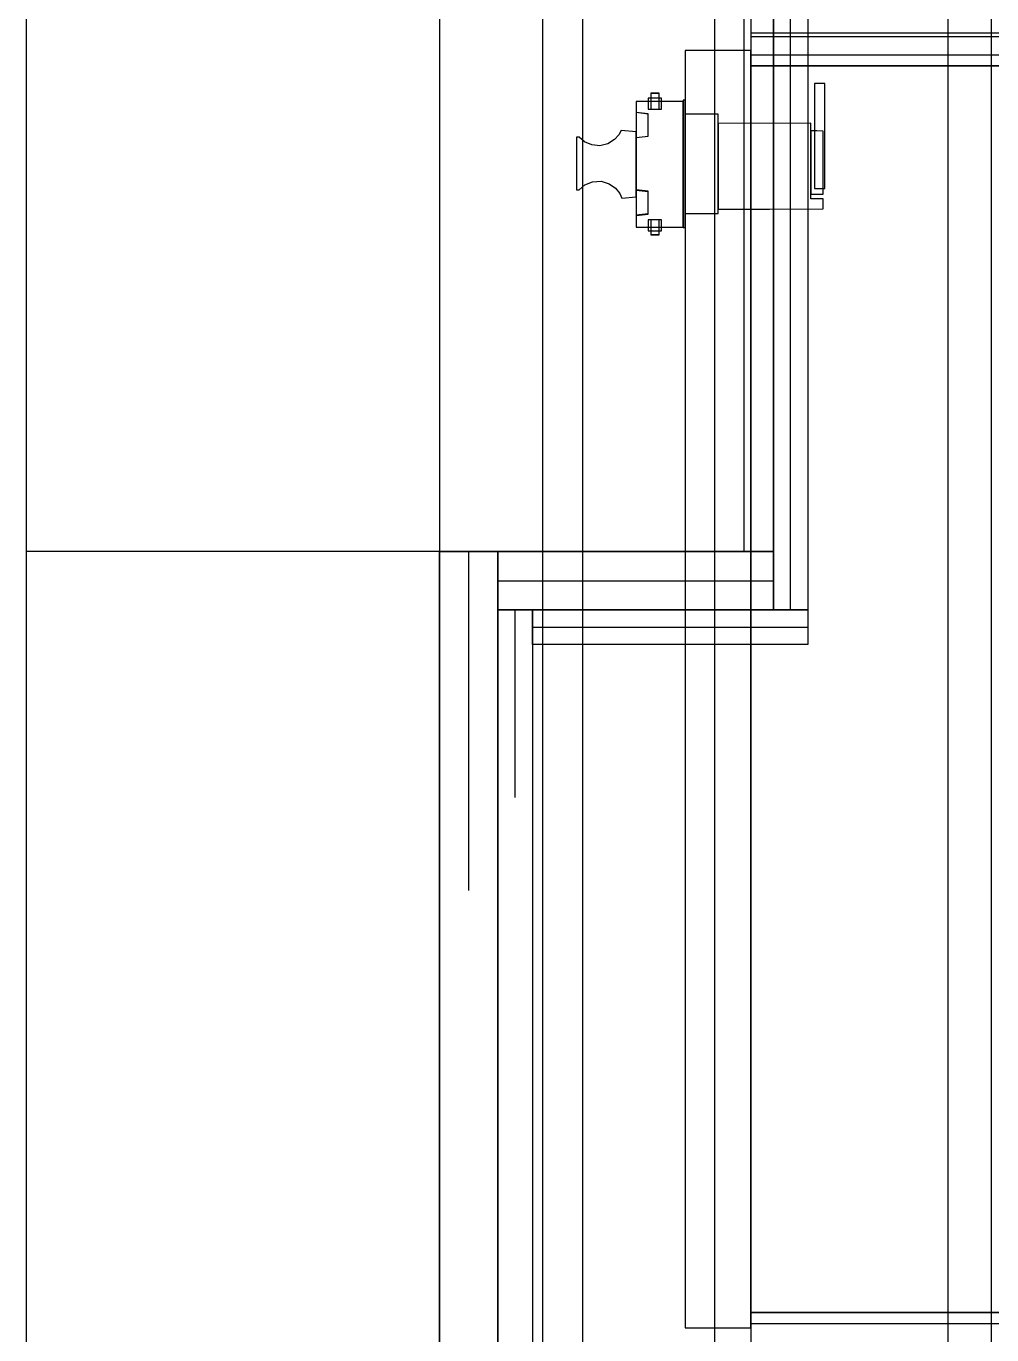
# Model space of a CAD drawing. Extents: x -23.2 to 18.8, y -18.4 to 11.3.
# Drawn here: x -5.5678 to -5.2874, y -5.4431 to -5.0631 of the extents above; entities that cross this region are included whole.
import ezdxf

# ---------------------------------------------------------------- set-up
doc = ezdxf.new("R2010")
doc.units = 0
doc.linetypes.add('DASHED', pattern=[0.75, 0.5, -0.25])
for name, color, linetype in [('COVERING', 8, 'CONTINUOUS'), ('EJE_MUROS', 8, 'CONTINUOUS'), ('FURNISHINGELEMENT', 8, 'CONTINUOUS'), ('LOSAS', 3, 'CONTINUOUS'), ('MUROS', 7, 'CONTINUOUS'), ('VIGAS', 5, 'CONTINUOUS')]:
    doc.layers.add(name, color=color, linetype=linetype)

msp = doc.modelspace()

# ---------------------------------------------------------------- linework, layer by layer
at = {"layer": 'COVERING'}
msp.add_line((-5.44778, -4.32623), (-5.44778, -8.39409), dxfattribs=at)
at = {"layer": 'EJE_MUROS', "linetype": 'DASHED'}
for p, q in [((-5.34578, -5.23267), (-5.34578, -5.00567)), ((-5.35928, -5.21567), (-5.35928, -5.01567)), ((-5.43928, -8.31408), (-5.43928, -5.21567)), ((-5.43078, -5.22417), (-5.35078, -5.22417)), ((-5.42578, -8.28709), (-5.42578, -5.23267)), ((-5.42078, -5.23767), (-5.34078, -5.23767))]:
    msp.add_line(p, q, dxfattribs=at)
at = {"layer": 'FURNISHINGELEMENT'}
for p, q in [((-5.30018, -4.68517, 3.5416), (-5.30018, -5.06617, 3.5416)), ((-5.28748, -5.06617, 3.5416), (-5.28748, -4.68517, 3.5416)), ((-5.35733, -5.05664, 5.36405), (-5.35733, -5.06617, 5.36405)), ((-4.91918, -5.06517, 5.36405), (-5.35733, -5.06517, 5.36405)), ((-5.35733, -5.06517, 5.36405), (-5.35733, -5.07469, 5.36405)), ((-5.28748, -5.06517, 3.5416), (-5.30018, -5.06517, 3.5416)), ((-5.30018, -5.06517, 3.5416), (-5.30018, -5.44617, 3.5416)), ((-5.28748, -5.44617, 3.5416), (-5.28748, -5.06517, 3.5416)), ((-5.35733, -5.06617, 5.36405), (-4.91918, -5.06617, 5.36405)), ((-5.30018, -5.06617, 3.5416), (-5.28748, -5.06617, 3.5416)), ((-5.35733, -5.0702, 5.36064), (-5.37638, -5.0702, 5.36064)), ((-5.37638, -5.0702, 5.36064), (-5.37638, -5.07469, 5.3625)), ((-5.35733, -5.07469, 5.3625), (-5.35733, -5.0702, 5.36064)), ((-5.35733, -5.07152, 3.55112), (-5.35733, -5.43982, 3.55112)), ((-4.93188, -5.07152, 3.55112), (-5.35733, -5.07152, 3.55112)), ((-5.37638, -5.07469, 5.3625), (-5.37638, -5.43664, 5.3625)), ((-5.35733, -5.43664, 5.3625), (-5.35733, -5.07469, 5.3625)), ((-5.35733, -5.07469, 5.36405), (-5.35733, -5.43664, 5.36405)), ((-4.91918, -5.07469, 5.36405), (-5.35733, -5.07469, 5.36405)), ((-5.35733, -5.07469, 5.36405), (-4.93188, -5.07469, 5.36405)), ((-5.33582, -5.07979, 4.45855), (-5.33887, -5.07979, 4.45855)), ((-5.33887, -5.07979, 4.45855), (-5.33887, -5.08143, 4.46032)), ((-5.33582, -5.08143, 4.46032), (-5.33582, -5.07979, 4.45855)), ((-5.38713, -5.08406, 4.48976), (-5.38713, -5.08723, 4.48976)), ((-5.38332, -5.08406, 4.48976), (-5.38713, -5.08406, 4.48976)), ((-5.38332, -5.08406, 4.46691), (-5.38713, -5.08406, 4.46691)), ((-5.38713, -5.08406, 4.46691), (-5.38713, -5.08723, 4.46691)), ((-5.38395, -5.08261, 4.48046), (-5.38638, -5.08261, 4.48046)), ((-5.38638, -5.08261, 4.48046), (-5.38638, -5.0838, 4.48227)), ((-5.38395, -5.08269, 4.50339), (-5.38638, -5.08269, 4.50339)), ((-5.38638, -5.08269, 4.50339), (-5.38638, -5.08386, 4.50518)), ((-5.38638, -5.0838, 4.48227), (-5.38638, -5.08537, 4.48375)), ((-5.38638, -5.08386, 4.50518), (-5.38638, -5.0854, 4.50666)), ((-5.38395, -5.0838, 4.48227), (-5.38395, -5.08261, 4.48046)), ((-5.38395, -5.08386, 4.50518), (-5.38395, -5.08269, 4.50339)), ((-5.38395, -5.08537, 4.48375), (-5.38395, -5.0838, 4.48227)), ((-5.38395, -5.0854, 4.50666), (-5.38395, -5.08386, 4.50518)), ((-5.38332, -5.08723, 4.48976), (-5.38332, -5.08406, 4.48976)), ((-5.38332, -5.08723, 4.46691), (-5.38332, -5.08406, 4.46691)), ((-5.33887, -5.08143, 4.46032), (-5.33887, -5.08346, 4.46163)), ((-5.33887, -5.08346, 4.46163), (-5.33887, -5.08575, 4.4624)), ((-5.33582, -5.08346, 4.46163), (-5.33582, -5.08143, 4.46032)), ((-5.33582, -5.08575, 4.4624), (-5.33582, -5.08346, 4.46163)), ((-5.37697, -5.08505, 4.52491), (-5.39068, -5.08505, 4.52491)), ((-5.39068, -5.08505, 4.52491), (-5.39068, -5.08743, 4.5259)), ((-5.39068, -5.08743, 4.5259), (-5.39068, -5.11917, 4.5259)), ((-5.38713, -5.08723, 4.48976), (-5.38332, -5.08723, 4.48976)), ((-5.38713, -5.08723, 4.46691), (-5.38332, -5.08723, 4.46691)), ((-5.38638, -5.08537, 4.48375), (-5.38638, -5.08723, 4.48484)), ((-5.38638, -5.0854, 4.50666), (-5.38638, -5.08723, 4.50776)), ((-5.38638, -5.08723, 4.50776), (-5.38395, -5.08723, 4.50776)), ((-5.38638, -5.08723, 4.48484), (-5.38395, -5.08723, 4.48484)), ((-5.38395, -5.08723, 4.48484), (-5.38395, -5.08537, 4.48375)), ((-5.38395, -5.08723, 4.50776), (-5.38395, -5.0854, 4.50666)), ((-5.37638, -5.08467, 4.58651), (-5.37697, -5.08467, 4.58651)), ((-5.37697, -5.08467, 4.58651), (-5.37697, -5.08568, 4.58782)), ((-5.37697, -5.08743, 4.5259), (-5.37697, -5.08505, 4.52491)), ((-5.37697, -5.08568, 4.58782), (-5.37697, -5.08699, 4.58883)), ((-5.37697, -5.08699, 4.58883), (-5.37697, -5.08852, 4.58946)), ((-5.37697, -5.11917, 4.5259), (-5.37697, -5.08743, 4.5259)), ((-5.37638, -5.08568, 4.58782), (-5.37638, -5.08467, 4.58651)), ((-5.37638, -5.08699, 4.58883), (-5.37638, -5.08568, 4.58782)), ((-5.37638, -5.08852, 4.58946), (-5.37638, -5.08699, 4.58883)), ((-5.33887, -5.08575, 4.4624), (-5.33887, -5.10429, 4.4624)), ((-5.33582, -5.10429, 4.4624), (-5.33582, -5.08575, 4.4624)), ((-5.38713, -5.08862, 4.48091), (-5.39068, -5.08822, 4.4773)), ((-5.39068, -5.08822, 4.4773), (-5.39068, -5.08928, 4.47649)), ((-5.38713, -5.08866, 4.50315), (-5.39068, -5.08826, 4.49952)), ((-5.39068, -5.08826, 4.49952), (-5.39068, -5.08932, 4.4987)), ((-5.39068, -5.08928, 4.47649), (-5.39068, -5.09051, 4.47598)), ((-5.39068, -5.08932, 4.4987), (-5.39068, -5.09056, 4.49819)), ((-5.39068, -5.09051, 4.47598), (-5.39068, -5.09183, 4.47581)), ((-5.39068, -5.09056, 4.49819), (-5.39068, -5.09189, 4.49802)), ((-5.39068, -5.09183, 4.47581), (-5.39068, -5.09315, 4.47598)), ((-5.39068, -5.09189, 4.49802), (-5.39068, -5.09322, 4.49819)), ((-5.38713, -5.09183, 4.4777), (-5.38713, -5.08862, 4.48091)), ((-5.38713, -5.09189, 4.49992), (-5.38713, -5.08866, 4.50315)), ((-5.38713, -5.09504, 4.48091), (-5.38713, -5.09183, 4.4777)), ((-5.38713, -5.09512, 4.50315), (-5.38713, -5.09189, 4.49992)), ((-5.37697, -5.08852, 4.58946), (-5.37697, -5.09017, 4.58968)), ((-5.37697, -5.09017, 4.58968), (-5.37697, -5.11613, 4.58968)), ((-5.37638, -5.09017, 4.58968), (-5.37638, -5.08852, 4.58946)), ((-5.36684, -5.08872, 4.52086), (-5.37638, -5.08872, 4.52086)), ((-5.37638, -5.08872, 4.52086), (-5.37638, -5.09231, 4.52235)), ((-5.37638, -5.11613, 4.58968), (-5.37638, -5.09017, 4.58968)), ((-5.36684, -5.09231, 4.52235), (-5.36684, -5.08872, 4.52086)), ((-5.33994, -5.09129, 4.46015), (-5.36684, -5.09141, 4.46123)), ((-5.36684, -5.09141, 4.46123), (-5.36684, -5.09361, 4.4637)), ((-5.33994, -5.09357, 4.46299), (-5.33994, -5.09129, 4.46015)), ((-5.40723, -5.09533, 4.46015), (-5.40801, -5.09533, 4.46015)), ((-5.40801, -5.09533, 4.46015), (-5.40801, -5.09717, 4.46174)), ((-5.40568, -5.09669, 4.46139), (-5.40723, -5.09533, 4.46015)), ((-5.39568, -5.09469, 4.4594), (-5.39694, -5.0961, 4.46091)), ((-5.39501, -5.09347, 4.45742), (-5.39568, -5.09469, 4.4594)), ((-5.39068, -5.09387, 4.45818), (-5.39501, -5.09347, 4.45742)), ((-5.39068, -5.09315, 4.47598), (-5.39068, -5.09438, 4.47649)), ((-5.39068, -5.09322, 4.49819), (-5.39068, -5.09445, 4.4987)), ((-5.39068, -5.0956, 4.46044), (-5.39068, -5.09387, 4.45818)), ((-5.39068, -5.09438, 4.47649), (-5.39068, -5.09544, 4.4773)), ((-5.39068, -5.09445, 4.4987), (-5.39068, -5.09552, 4.49952)), ((-5.39068, -5.09544, 4.4773), (-5.38713, -5.09504, 4.48091)), ((-5.39068, -5.09552, 4.49952), (-5.38713, -5.09512, 4.50315)), ((-5.39068, -5.09786, 4.46217), (-5.39068, -5.0956, 4.46044)), ((-5.37638, -5.09231, 4.52235), (-5.37638, -5.11396, 4.52235)), ((-5.36684, -5.11396, 4.52235), (-5.36684, -5.09231, 4.52235)), ((-5.36684, -5.09361, 4.4637), (-5.36684, -5.09633, 4.46561)), ((-5.33814, -5.09357, 4.44272), (-5.33994, -5.09352, 4.44272)), ((-5.33994, -5.09352, 4.44272), (-5.33994, -5.10315, 4.44272)), ((-5.33994, -5.0965, 4.46514), (-5.33994, -5.09357, 4.46299)), ((-5.33633, -5.09362, 4.44272), (-5.33814, -5.09357, 4.44272)), ((-5.33633, -5.10315, 4.44272), (-5.33633, -5.09362, 4.44272)), ((-5.40801, -5.09717, 4.46174), (-5.40801, -5.09932, 4.46287)), ((-5.40801, -5.09932, 4.46287), (-5.40801, -5.10167, 4.4635)), ((-5.40355, -5.09764, 4.46204), (-5.40568, -5.09669, 4.46139)), ((-5.40115, -5.09786, 4.46217), (-5.40355, -5.09764, 4.46204)), ((-5.39884, -5.09729, 4.46182), (-5.40115, -5.09786, 4.46217)), ((-5.39694, -5.0961, 4.46091), (-5.39884, -5.09729, 4.46182)), ((-5.39068, -5.10048, 4.46326), (-5.39068, -5.09786, 4.46217)), ((-5.36684, -5.09633, 4.46561), (-5.36684, -5.0994, 4.46686)), ((-5.36684, -5.0994, 4.46686), (-5.36684, -5.10268, 4.46738)), ((-5.33994, -5.09988, 4.46648), (-5.33994, -5.0965, 4.46514)), ((-5.40801, -5.10167, 4.4635), (-5.40801, -5.1041, 4.4636)), ((-5.39068, -5.1033, 4.46363), (-5.39068, -5.10048, 4.46326)), ((-5.39068, -5.10612, 4.46326), (-5.39068, -5.1033, 4.46363)), ((-5.36684, -5.10268, 4.46738), (-5.36684, -5.10598, 4.46714)), ((-5.33994, -5.10349, 4.4669), (-5.33994, -5.09988, 4.46648)), ((-5.33994, -5.10315, 4.44272), (-5.33994, -5.10578, 4.44306)), ((-5.33633, -5.10578, 4.44306), (-5.33633, -5.10315, 4.44272)), ((-5.40801, -5.1041, 4.4636), (-5.40801, -5.10649, 4.46315)), ((-5.40801, -5.10649, 4.46315), (-5.40801, -5.10872, 4.46218)), ((-5.39068, -5.10874, 4.46217), (-5.39068, -5.10612, 4.46326)), ((-5.36684, -5.10598, 4.46714), (-5.36684, -5.10915, 4.46616)), ((-5.33994, -5.10709, 4.46638), (-5.33994, -5.10349, 4.4669)), ((-5.33994, -5.10578, 4.44306), (-5.33994, -5.10823, 4.44408)), ((-5.33994, -5.11044, 4.46495), (-5.33994, -5.10709, 4.46638)), ((-5.33887, -5.10429, 4.4624), (-5.33887, -5.10657, 4.46163)), ((-5.33887, -5.10657, 4.46163), (-5.33887, -5.1086, 4.46031)), ((-5.33633, -5.10823, 4.44408), (-5.33633, -5.10578, 4.44306)), ((-5.33582, -5.10657, 4.46163), (-5.33582, -5.10429, 4.4624)), ((-5.33582, -5.1086, 4.46031), (-5.33582, -5.10657, 4.46163)), ((-5.40801, -5.10872, 4.46218), (-5.40801, -5.11068, 4.46075)), ((-5.40801, -5.11068, 4.46075), (-5.40723, -5.11068, 4.46075)), ((-5.40723, -5.11068, 4.46075), (-5.40555, -5.10923, 4.46187)), ((-5.40555, -5.10923, 4.46187), (-5.40331, -5.10831, 4.46241)), ((-5.40331, -5.10831, 4.46241), (-5.40083, -5.10818, 4.46247)), ((-5.40083, -5.10818, 4.46247), (-5.39848, -5.10888, 4.46209)), ((-5.39848, -5.10888, 4.46209), (-5.3966, -5.11022, 4.46115)), ((-5.3966, -5.11022, 4.46115), (-5.39541, -5.11176, 4.4596)), ((-5.39068, -5.111, 4.46044), (-5.39068, -5.10874, 4.46217)), ((-5.38713, -5.1111, 4.48117), (-5.39068, -5.1107, 4.47756)), ((-5.39068, -5.1107, 4.47756), (-5.39068, -5.11176, 4.47675)), ((-5.38713, -5.11128, 4.50394), (-5.39068, -5.11088, 4.50031)), ((-5.39068, -5.11088, 4.50031), (-5.39068, -5.11195, 4.4995)), ((-5.39068, -5.11273, 4.45818), (-5.39068, -5.111, 4.46044)), ((-5.36684, -5.10915, 4.46616), (-5.36684, -5.11202, 4.46449)), ((-5.33994, -5.10823, 4.44408), (-5.33994, -5.11033, 4.44569)), ((-5.33994, -5.11033, 4.44569), (-5.33994, -5.11195, 4.4478)), ((-5.33994, -5.11331, 4.46272), (-5.33994, -5.11044, 4.46495)), ((-5.33887, -5.1086, 4.46031), (-5.33887, -5.11024, 4.45854)), ((-5.33887, -5.11024, 4.45854), (-5.33582, -5.11024, 4.45854)), ((-5.33633, -5.11033, 4.44569), (-5.33633, -5.10823, 4.44408)), ((-5.33633, -5.11195, 4.4478), (-5.33633, -5.11033, 4.44569)), ((-5.33582, -5.11024, 4.45854), (-5.33582, -5.1086, 4.46031)), ((-5.39541, -5.11176, 4.4596), (-5.39481, -5.11306, 4.45756)), ((-5.39481, -5.11306, 4.45756), (-5.39068, -5.11273, 4.45818)), ((-5.39068, -5.11176, 4.47675), (-5.39068, -5.11299, 4.47624)), ((-5.39068, -5.11195, 4.4995), (-5.39068, -5.11319, 4.49898)), ((-5.39068, -5.11299, 4.47624), (-5.39068, -5.11431, 4.47607)), ((-5.39068, -5.11319, 4.49898), (-5.39068, -5.11451, 4.49881)), ((-5.39068, -5.11431, 4.47607), (-5.39068, -5.11564, 4.47624)), ((-5.39068, -5.11451, 4.49881), (-5.39068, -5.11584, 4.49898)), ((-5.38713, -5.11431, 4.47796), (-5.38713, -5.1111, 4.48117)), ((-5.38713, -5.11451, 4.50071), (-5.38713, -5.11128, 4.50394)), ((-5.38713, -5.11753, 4.48117), (-5.38713, -5.11431, 4.47796)), ((-5.38713, -5.11774, 4.50394), (-5.38713, -5.11451, 4.50071)), ((-5.37638, -5.11396, 4.52235), (-5.37638, -5.11754, 4.52086)), ((-5.36684, -5.11202, 4.46449), (-5.36684, -5.11443, 4.46222)), ((-5.36684, -5.11754, 4.52086), (-5.36684, -5.11396, 4.52235)), ((-5.36684, -5.11443, 4.46222), (-5.36684, -5.11627, 4.45945)), ((-5.33994, -5.11195, 4.4478), (-5.33633, -5.11195, 4.4478)), ((-5.33814, -5.11331, 4.46267), (-5.33994, -5.11331, 4.46272)), ((-5.33633, -5.11331, 4.46262), (-5.33814, -5.11331, 4.46267)), ((-5.33633, -5.11476, 4.46044), (-5.33633, -5.11331, 4.46262)), ((-5.33633, -5.11619, 4.4583), (-5.33633, -5.11476, 4.46044)), ((-5.39068, -5.11564, 4.47624), (-5.39068, -5.11687, 4.47675)), ((-5.39068, -5.11584, 4.49898), (-5.39068, -5.11708, 4.4995)), ((-5.39068, -5.11687, 4.47675), (-5.39068, -5.11792, 4.47756)), ((-5.39068, -5.11708, 4.4995), (-5.39068, -5.11814, 4.50031)), ((-5.39068, -5.11792, 4.47756), (-5.38713, -5.11753, 4.48117)), ((-5.39068, -5.11814, 4.50031), (-5.38713, -5.11774, 4.50394)), ((-5.37697, -5.11613, 4.58968), (-5.37697, -5.11777, 4.58946)), ((-5.37697, -5.11777, 4.58946), (-5.37697, -5.1193, 4.58883)), ((-5.37638, -5.11777, 4.58946), (-5.37638, -5.11613, 4.58968)), ((-5.37638, -5.11754, 4.52086), (-5.36684, -5.11754, 4.52086)), ((-5.37638, -5.1193, 4.58883), (-5.37638, -5.11777, 4.58946)), ((-5.36684, -5.11627, 4.45945), (-5.35188, -5.11627, 4.45883)), ((-5.35188, -5.11627, 4.45883), (-5.33633, -5.11619, 4.4583)), ((-5.39068, -5.11917, 4.5259), (-5.39068, -5.12155, 4.52491)), ((-5.39068, -5.12155, 4.52491), (-5.37697, -5.12155, 4.52491)), ((-5.38332, -5.11937, 4.48976), (-5.38713, -5.11937, 4.48976)), ((-5.38713, -5.11937, 4.48976), (-5.38713, -5.12254, 4.48976)), ((-5.38332, -5.11937, 4.46691), (-5.38713, -5.11937, 4.46691)), ((-5.38713, -5.11937, 4.46691), (-5.38713, -5.12254, 4.46691)), ((-5.38395, -5.11937, 4.50759), (-5.38638, -5.11937, 4.50759)), ((-5.38638, -5.11937, 4.50759), (-5.38638, -5.12109, 4.50647)), ((-5.38395, -5.11937, 4.48472), (-5.38638, -5.11937, 4.48472)), ((-5.38638, -5.11937, 4.48472), (-5.38638, -5.12115, 4.48361)), ((-5.38638, -5.12109, 4.50647), (-5.38638, -5.12253, 4.505)), ((-5.38638, -5.12115, 4.48361), (-5.38638, -5.12264, 4.48213)), ((-5.38395, -5.12109, 4.50647), (-5.38395, -5.11937, 4.50759)), ((-5.38395, -5.12115, 4.48361), (-5.38395, -5.11937, 4.48472)), ((-5.38395, -5.12253, 4.505), (-5.38395, -5.12109, 4.50647)), ((-5.38395, -5.12264, 4.48213), (-5.38395, -5.12115, 4.48361)), ((-5.38332, -5.12254, 4.48976), (-5.38332, -5.11937, 4.48976)), ((-5.38332, -5.12254, 4.46691), (-5.38332, -5.11937, 4.46691)), ((-5.37697, -5.12155, 4.52491), (-5.37697, -5.11917, 4.5259)), ((-5.37697, -5.1193, 4.58883), (-5.37697, -5.12062, 4.58782)), ((-5.37697, -5.12062, 4.58782), (-5.37697, -5.12163, 4.58651)), ((-5.37697, -5.12163, 4.58651), (-5.37638, -5.12163, 4.58651)), ((-5.37638, -5.12062, 4.58782), (-5.37638, -5.1193, 4.58883)), ((-5.37638, -5.12163, 4.58651), (-5.37638, -5.12062, 4.58782)), ((-5.38713, -5.12254, 4.48976), (-5.38332, -5.12254, 4.48976)), ((-5.38713, -5.12254, 4.46691), (-5.38332, -5.12254, 4.46691)), ((-5.38638, -5.12253, 4.505), (-5.38638, -5.12361, 4.50325)), ((-5.38638, -5.12264, 4.48213), (-5.38638, -5.12377, 4.48036)), ((-5.38638, -5.12361, 4.50325), (-5.38395, -5.12361, 4.50325)), ((-5.38638, -5.12377, 4.48036), (-5.38395, -5.12377, 4.48036)), ((-5.38395, -5.12361, 4.50325), (-5.38395, -5.12253, 4.505)), ((-5.38395, -5.12377, 4.48036), (-5.38395, -5.12264, 4.48213)), ((-5.37638, -5.43664, 5.3625), (-5.37638, -5.44113, 5.36064)), ((-5.35733, -5.44113, 5.36064), (-5.35733, -5.43664, 5.3625)), ((-5.35733, -5.43664, 5.36405), (-4.91918, -5.43664, 5.36405)), ((-4.93188, -5.43664, 5.36405), (-5.35733, -5.43664, 5.36405)), ((-5.35733, -5.43664, 5.36405), (-5.35733, -5.44617, 5.36405)), ((-5.37638, -5.44113, 5.36064), (-5.35733, -5.44113, 5.36064)), ((-5.35733, -5.43982, 3.55112), (-4.93188, -5.43982, 3.55112))]:
    msp.add_line(p, q, dxfattribs=at)
at = {"layer": 'LOSAS'}
for p, q in [((-5.40616, -8.35624), (-5.40616, -4.25624)), ((-5.41778, -8.36408), (-5.41778, -4.27646))]:
    msp.add_line(p, q, dxfattribs=at)
at = {"layer": 'MUROS'}
for p, q in [((-5.56778, -4.11123), (-5.56778, -8.52909)), ((-5.35078, -5.23267), (-5.35078, -5.00567)), ((-5.34078, -5.00567), (-5.34078, -5.23267)), ((-5.36778, -5.21567), (-5.36778, -5.01567)), ((-5.35078, -5.01567), (-5.35078, -5.21567)), ((-5.44778, -8.31408), (-5.44778, -5.21567)), ((-5.44778, -5.21567), (-5.43078, -5.21567)), ((-5.43078, -5.21567), (-5.43078, -8.31408)), ((-5.43078, -5.21567), (-5.35078, -5.21567)), ((-5.43078, -5.23267), (-5.43078, -5.21567)), ((-5.35078, -5.21567), (-5.36778, -5.21567)), ((-5.35078, -5.21567), (-5.35078, -5.23267)), ((-5.35078, -5.23267), (-5.43078, -5.23267)), ((-5.43078, -8.28709), (-5.43078, -5.23267)), ((-5.43078, -5.23267), (-5.42078, -5.23267)), ((-5.42078, -5.23267), (-5.42078, -8.28709)), ((-5.42078, -5.23267), (-5.34078, -5.23267)), ((-5.42078, -5.24267), (-5.42078, -5.23267)), ((-5.34078, -5.23267), (-5.35078, -5.23267)), ((-5.34078, -5.23267), (-5.34078, -5.24267)), ((-5.34078, -5.24267), (-5.42078, -5.24267))]:
    msp.add_line(p, q, dxfattribs=at)
at = {"layer": 'VIGAS'}
for p, q in [((-5.36778, -5.21567), (-5.56778, -5.21567)), ((-5.36778, -8.30908), (-5.36778, -5.21567))]:
    msp.add_line(p, q, dxfattribs=at)

doc.saveas('drawing.dxf')
